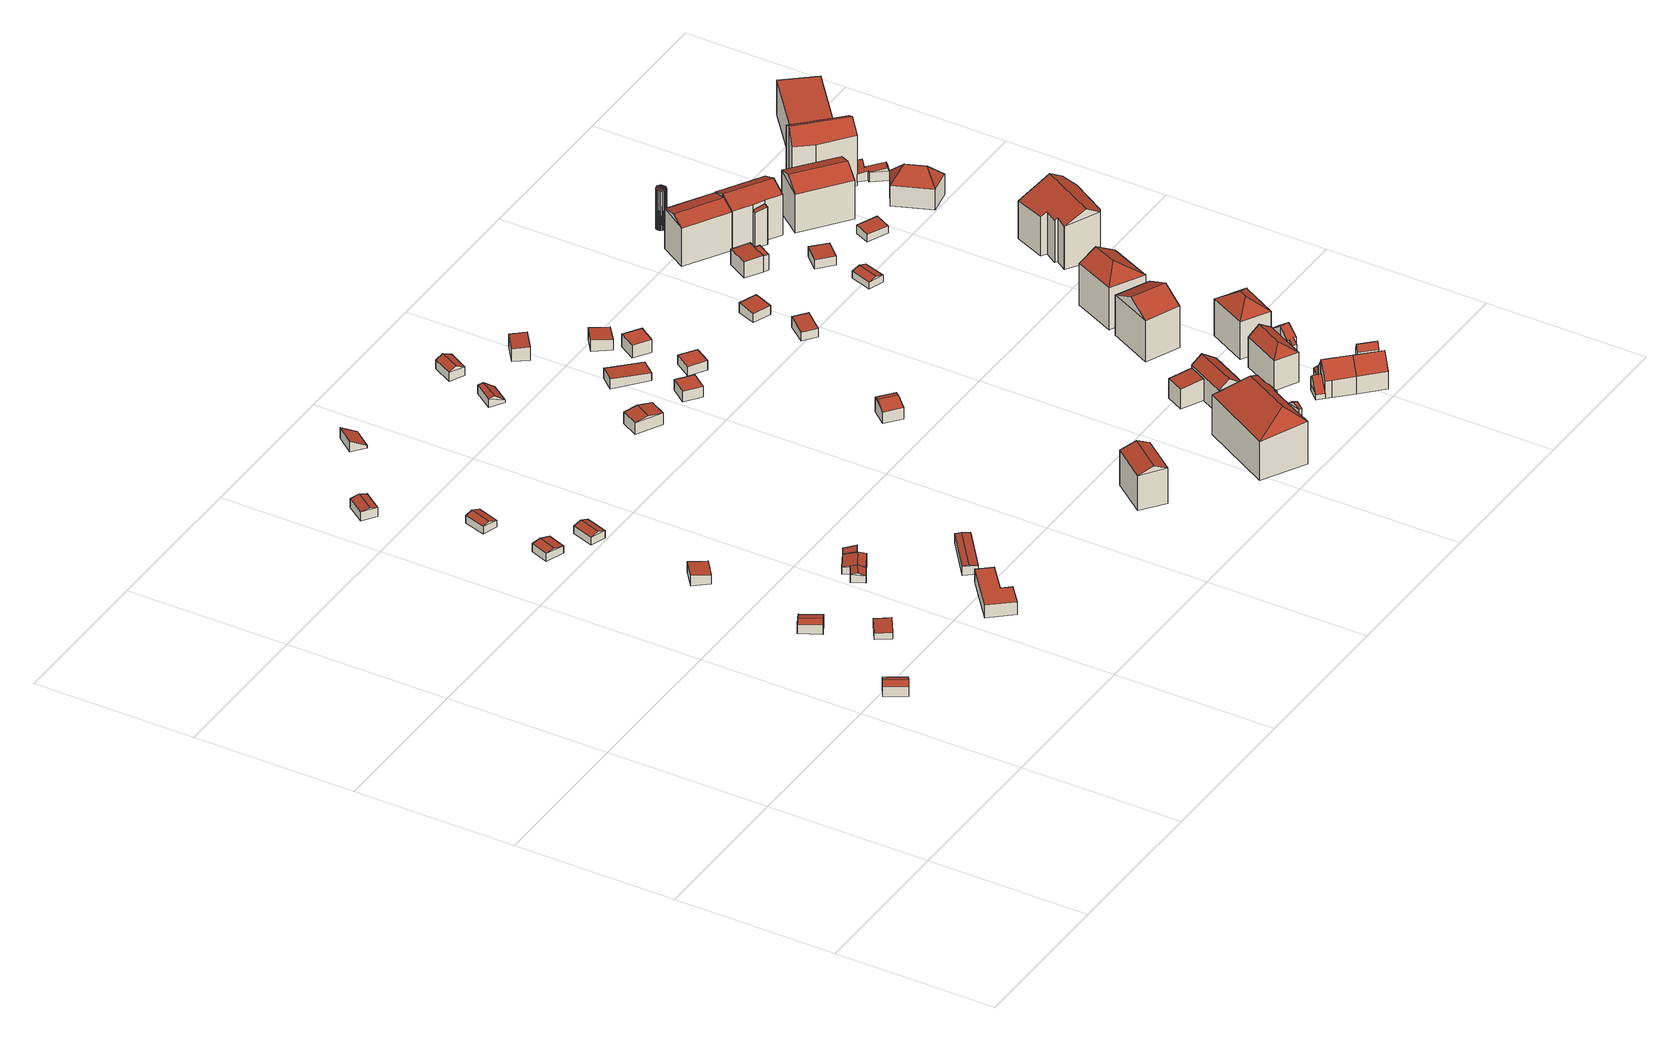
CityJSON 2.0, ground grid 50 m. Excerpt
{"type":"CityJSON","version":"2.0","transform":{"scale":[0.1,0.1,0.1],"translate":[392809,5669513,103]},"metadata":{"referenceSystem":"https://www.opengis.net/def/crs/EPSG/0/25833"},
"CityObjects":{
"building1":{"type":"Building","attributes":{"Dachtyp_tdc":"tdcGableRoof","Gemeindeschluessel":14627140,"Dachneigung":21.05,"QualitaetDacherkennung":50,"Geometrietyp2DReferenz":"3000","function":"31001_9998","roofType":"3100","measuredHeight":4.01},"geometry":[{"type":"MultiSurface","lod":"2","boundaries":[[[0,1,2,3]],[[1,4,5,2]],[[4,6,7,5]],[[6,0,3,7]],[[4,1,8]],[[0,6,9]],[[1,0,9,8]],[[6,4,8,9]],[[3,2,5,7]]],"semantics":{"surfaces":[{"type":"WallSurface"},{"type":"RoofSurface"},{"type":"GroundSurface"}],"values":[0,0,0,0,0,0,1,1,2]}}]},
"building2":{"type":"Building","attributes":{"Dachtyp_tdc":"tdcGableRoof","Gemeindeschluessel":14627140,"Dachneigung":14.14,"QualitaetDacherkennung":81,"Geometrietyp2DReferenz":"3000","function":"31001_9998","roofType":"3100","measuredHeight":3.61},"geometry":[{"type":"MultiSurface","lod":"2","boundaries":[[[10,11,12,13]],[[11,14,15,12]],[[14,16,17,15]],[[16,10,13,17]],[[14,11,18]],[[10,16,19]],[[11,10,19,18]],[[16,14,18,19]],[[13,12,15,17]]],"semantics":{"surfaces":[{"type":"WallSurface"},{"type":"RoofSurface"},{"type":"GroundSurface"}],"values":[0,0,0,0,0,0,1,1,2]}}]},
"building3":{"type":"Building","attributes":{"Dachtyp_tdc":"tdcPolyFlatRoof","Gemeindeschluessel":14627140,"Dachneigung":3.91,"QualitaetDacherkennung":87,"Geometrietyp2DReferenz":"3000","function":"31001_9998","roofType":"2100","measuredHeight":2.23},"geometry":[{"type":"MultiSurface","lod":"2","boundaries":[[[20,21,22,23]],[[21,24,25,22]],[[24,26,27,25]],[[26,20,23,27]],[[26,24,21,20]],[[23,22,25,27]]],"semantics":{"surfaces":[{"type":"WallSurface"},{"type":"RoofSurface"},{"type":"GroundSurface"}],"values":[0,0,0,0,1,2]}}]},
"building4":{"type":"Building","attributes":{"Dachtyp_tdc":"tdcPolyFlatRoof","Gemeindeschluessel":14627140,"Dachneigung":2.66,"QualitaetDacherkennung":83,"Geometrietyp2DReferenz":"3000","function":"31001_9998","roofType":"2100","measuredHeight":3.33},"geometry":[{"type":"MultiSurface","lod":"2","boundaries":[[[28,29,30,31]],[[29,32,33,30]],[[32,34,35,33]],[[34,28,31,35]],[[34,32,29,28]],[[31,30,33,35]]],"semantics":{"surfaces":[{"type":"WallSurface"},{"type":"RoofSurface"},{"type":"GroundSurface"}],"values":[0,0,0,0,1,2]}}]},
"building5":{"type":"Building","attributes":{"Dachtyp_tdc":"tdcGableRoof","Gemeindeschluessel":14627140,"Dachneigung":12.41,"QualitaetDacherkennung":85,"Geometrietyp2DReferenz":"3000","function":"31001_9998","roofType":"3100","measuredHeight":3.12},"geometry":[{"type":"MultiSurface","lod":"2","boundaries":[[[36,37,38,39]],[[37,40,41,38]],[[40,42,43,41]],[[42,36,39,43]],[[40,37,44]],[[36,42,45]],[[37,36,45,44]],[[42,40,44,45]],[[39,38,41,43]]],"semantics":{"surfaces":[{"type":"WallSurface"},{"type":"RoofSurface"},{"type":"GroundSurface"}],"values":[0,0,0,0,0,0,1,1,2]}}]},
"building6":{"type":"Building","attributes":{"Dachtyp_tdc":"tdcGableRoof","Gemeindeschluessel":14627140,"Dachneigung":17.56,"QualitaetDacherkennung":90,"Geometrietyp2DReferenz":"3000","function":"31001_9998","roofType":"3100","measuredHeight":3.32},"geometry":[{"type":"MultiSurface","lod":"2","boundaries":[[[46,47,48,49]],[[47,50,51,48]],[[50,52,53,51]],[[52,46,49,53]],[[50,47,54]],[[46,52,55]],[[47,46,55,54]],[[52,50,54,55]],[[49,48,51,53]]],"semantics":{"surfaces":[{"type":"WallSurface"},{"type":"RoofSurface"},{"type":"GroundSurface"}],"values":[0,0,0,0,0,0,1,1,2]}}]},
"building7":{"type":"Building","attributes":{"Dachtyp_tdc":"tdcGableRoof","Gemeindeschluessel":14627140,"Dachneigung":18.43,"QualitaetDacherkennung":88,"Geometrietyp2DReferenz":"3000","function":"31001_9998","roofType":"3100","measuredHeight":3.3},"geometry":[{"type":"MultiSurface","lod":"2","boundaries":[[[56,57,58,59]],[[57,60,61,58]],[[60,62,63,61]],[[62,56,59,63]],[[60,57,64]],[[56,62,65]],[[57,56,65,64]],[[62,60,64,65]],[[59,58,61,63]]],"semantics":{"surfaces":[{"type":"WallSurface"},{"type":"RoofSurface"},{"type":"GroundSurface"}],"values":[0,0,0,0,0,0,1,1,2]}}]},
"building8":{"type":"Building","attributes":{"Dachtyp_tdc":"tdcGableRoof","Gemeindeschluessel":14627140,"Dachneigung":15.47,"QualitaetDacherkennung":71,"Geometrietyp2DReferenz":"3000","function":"31001_9998","roofType":"3100","measuredHeight":3.66},"geometry":[{"type":"MultiSurface","lod":"2","boundaries":[[[66,67,68,69]],[[67,70,71,68]],[[70,72,73,71]],[[72,66,69,73]],[[70,67,74]],[[66,72,75]],[[67,66,75,74]],[[72,70,74,75]],[[69,68,71,73]]],"semantics":{"surfaces":[{"type":"WallSurface"},{"type":"RoofSurface"},{"type":"GroundSurface"}],"values":[0,0,0,0,0,0,1,1,2]}}]},
"building9":{"type":"Building","attributes":{"Gemeindeschluessel":14627140,"Geometrietyp2DReferenz":"3000","function":"31001_9998","roofType":"9999"},"children":["building9-1","building9-2","building9-3"]},
"building9-1":{"type":"BuildingPart","attributes":{"Dachtyp_tdc":"tdcGableRoof","Dachneigung":23.32,"QualitaetDacherkennung":75,"Geometrietyp2DReferenz":"3000","roofType":"3100","measuredHeight":3.13},"parents":["building9"],"geometry":[{"type":"MultiSurface","lod":"2","boundaries":[[[76,77,78,79,80]],[[81,82,83,84]],[[82,76,80,83]],[[76,82,85]],[[77,76,85,86,87]],[[82,81,88,89,86,85]],[[80,79,84,83]],[[81,84,79,78,90]],[[90,78,77]],[[87,86,89,91]],[[90,88,81]],[[77,87,91,89,88,90]]],"semantics":{"surfaces":[{"type":"WallSurface"},{"type":"RoofSurface"},{"type":"GroundSurface"},{"type":"ClosureSurface"}],"values":[0,0,0,0,1,1,2,3,3,0,0,3]}}]},
"building9-2":{"type":"BuildingPart","attributes":{"Dachtyp_tdc":"tdcPolyFlatRoof","Dachneigung":12.97,"QualitaetDacherkennung":76,"Geometrietyp2DReferenz":"3000","roofType":"2100","measuredHeight":3.12},"parents":["building9"],"geometry":[{"type":"MultiSurface","lod":"2","boundaries":[[[92,93,94,95]],[[93,96,97,98,99,94]],[[100,92,95,101]],[[100,102,103,96,93,92]],[[95,94,99,101]],[[103,97,96]],[[100,101,99,98,102]],[[102,98,97,103]]],"semantics":{"surfaces":[{"type":"WallSurface"},{"type":"RoofSurface"},{"type":"GroundSurface"},{"type":"ClosureSurface"}],"values":[0,0,0,1,2,0,3,3]}}]},
"building9-3":{"type":"BuildingPart","attributes":{"Dachtyp_tdc":"tdcGableRoof","Dachneigung":10.6,"QualitaetDacherkennung":77,"Geometrietyp2DReferenz":"3000","roofType":"3100","measuredHeight":3.02},"parents":["building9"],"geometry":[{"type":"MultiSurface","lod":"2","boundaries":[[[98,104,105,99]],[[104,106,81,84,105]],[[78,107,108,79]],[[107,109,100,101,108]],[[107,77,87,91,110,97,103,109]],[[111,110,91,89,112]],[[104,111,112,106]],[[98,97,110,111,104]],[[78,77,107]],[[101,99,105,84,79,108]],[[102,100,109]],[[99,101,100,102,98]],[[90,81,106,88]],[[79,84,81,90,78]],[[89,88,106,112]],[[90,77,78]],[[91,87,77,90,88,89]],[[103,102,109]],[[97,98,102,103]]],"semantics":{"surfaces":[{"type":"WallSurface"},{"type":"RoofSurface"},{"type":"GroundSurface"},{"type":"ClosureSurface"}],"values":[0,0,0,0,1,1,0,0,0,2,0,3,0,3,0,3,3,0,3]}}]},
"building10":{"type":"Building","attributes":{"Dachtyp_tdc":"tdcPolyFlatRoof","Gemeindeschluessel":14627140,"Dachneigung":0,"QualitaetDacherkennung":25,"Geometrietyp2DReferenz":"3000","function":"31001_9998","roofType":"1000","measuredHeight":4.17},"geometry":[{"type":"MultiSurface","lod":"2","boundaries":[[[113,114,115,116]],[[114,117,118,115]],[[117,119,120,118]],[[119,121,122,120]],[[121,123,124,122]],[[123,113,116,124]],[[123,121,119,117,114,113]],[[116,115,118,120,122,124]]],"semantics":{"surfaces":[{"type":"WallSurface"},{"type":"RoofSurface"},{"type":"GroundSurface"}],"values":[0,0,0,0,0,0,1,2]}}]},
"building11":{"type":"Building","attributes":{"Dachtyp_tdc":"tdcGableRoof","Gemeindeschluessel":14627140,"Dachneigung":10.3,"QualitaetDacherkennung":85,"Geometrietyp2DReferenz":"3000","function":"31001_9998","roofType":"3100","measuredHeight":3.37},"geometry":[{"type":"MultiSurface","lod":"2","boundaries":[[[125,126,127,128]],[[126,129,130,127]],[[129,131,132,130]],[[131,125,128,132]],[[129,126,133]],[[125,131,134]],[[126,125,134,133]],[[131,129,133,134]],[[128,127,130,132]]],"semantics":{"surfaces":[{"type":"WallSurface"},{"type":"RoofSurface"},{"type":"GroundSurface"}],"values":[0,0,0,0,0,0,1,1,2]}}]},
"building12":{"type":"Building","attributes":{"Dachtyp_tdc":"tdcPolyFlatRoof","Gemeindeschluessel":14627140,"Dachneigung":26.92,"QualitaetDacherkennung":54,"Geometrietyp2DReferenz":"3000","function":"31001_9998","roofType":"2100","measuredHeight":3.49},"geometry":[{"type":"MultiSurface","lod":"2","boundaries":[[[135,136,137,138]],[[136,139,140,137]],[[139,141,142,140]],[[141,135,138,142]],[[141,139,136,135]],[[138,137,140,142]]],"semantics":{"surfaces":[{"type":"WallSurface"},{"type":"RoofSurface"},{"type":"GroundSurface"}],"values":[0,0,0,0,1,2]}}]},
"building13":{"type":"Building","attributes":{"Dachtyp_tdc":"tdcGableRoof","Gemeindeschluessel":14627140,"Dachneigung":10.81,"QualitaetDacherkennung":74,"Geometrietyp2DReferenz":"3000","function":"31001_9998","roofType":"3100","measuredHeight":4.57},"geometry":[{"type":"MultiSurface","lod":"2","boundaries":[[[143,144,145,146]],[[144,147,148,145]],[[147,149,150,148]],[[149,143,146,150]],[[147,144,151]],[[143,149,152]],[[144,143,152,151]],[[149,147,151,152]],[[146,145,148,150]]],"semantics":{"surfaces":[{"type":"WallSurface"},{"type":"RoofSurface"},{"type":"GroundSurface"}],"values":[0,0,0,0,0,0,1,1,2]}}]},
"building14":{"type":"Building","attributes":{"Dachtyp_tdc":"tdcGableRoof","Gemeindeschluessel":14627140,"Dachneigung":35.06,"QualitaetDacherkennung":70,"Geometrietyp2DReferenz":"3000","function":"31001_9998","roofType":"3100","measuredHeight":3.21},"geometry":[{"type":"MultiSurface","lod":"2","boundaries":[[[153,154,155,156]],[[154,157,158,155]],[[157,159,160,158]],[[159,153,156,160]],[[157,154,161]],[[153,159,162]],[[154,153,162,161]],[[159,157,161,162]],[[156,155,158,160]]],"semantics":{"surfaces":[{"type":"WallSurface"},{"type":"RoofSurface"},{"type":"GroundSurface"}],"values":[0,0,0,0,0,0,1,1,2]}}]},
"building15":{"type":"Building","attributes":{"Dachtyp_tdc":"tdcPolyFlatRoof","Gemeindeschluessel":14627140,"Dachneigung":0,"QualitaetDacherkennung":90,"Geometrietyp2DReferenz":"3000","function":"31001_9998","roofType":"1000","measuredHeight":3.44},"geometry":[{"type":"MultiSurface","lod":"2","boundaries":[[[163,164,165,166]],[[164,167,168,165]],[[167,169,170,168]],[[169,163,166,170]],[[169,167,164,163]],[[166,165,168,170]]],"semantics":{"surfaces":[{"type":"WallSurface"},{"type":"RoofSurface"},{"type":"GroundSurface"}],"values":[0,0,0,0,1,2]}}]},
"building16":{"type":"Building","attributes":{"Dachtyp_tdc":"tdcPolyFlatRoof","Gemeindeschluessel":14627140,"Dachneigung":3.11,"QualitaetDacherkennung":78,"Geometrietyp2DReferenz":"3000","function":"31001_9998","roofType":"2100","measuredHeight":3.24},"geometry":[{"type":"MultiSurface","lod":"2","boundaries":[[[171,172,173,174]],[[172,175,176,173]],[[175,177,178,176]],[[177,171,174,178]],[[177,175,172,171]],[[174,173,176,178]]],"semantics":{"surfaces":[{"type":"WallSurface"},{"type":"RoofSurface"},{"type":"GroundSurface"}],"values":[0,0,0,0,1,2]}}]},
"building17":{"type":"Building","attributes":{"Dachtyp_tdc":"tdcGableRoof","Gemeindeschluessel":14627140,"Dachneigung":24.07,"QualitaetDacherkennung":75,"Geometrietyp2DReferenz":"3000","function":"31001_9998","roofType":"3100","measuredHeight":4.06},"geometry":[{"type":"MultiSurface","lod":"2","boundaries":[[[179,180,181,182]],[[180,183,184,181]],[[183,185,186,184]],[[185,179,182,186]],[[183,180,187]],[[179,185,188]],[[180,179,188,187]],[[185,183,187,188]],[[182,181,184,186]]],"semantics":{"surfaces":[{"type":"WallSurface"},{"type":"RoofSurface"},{"type":"GroundSurface"}],"values":[0,0,0,0,0,0,1,1,2]}}]},
"building18":{"type":"Building","attributes":{"Dachtyp_tdc":"tdcGableRoof","Gemeindeschluessel":14627140,"Dachneigung":18.88,"QualitaetDacherkennung":44,"Geometrietyp2DReferenz":"3000","function":"31001_9998","roofType":"3100","measuredHeight":5.18},"geometry":[{"type":"MultiSurface","lod":"2","boundaries":[[[189,190,191,192]],[[190,193,194,191]],[[193,195,196,194]],[[195,189,192,196]],[[193,190,197]],[[189,195,198]],[[190,189,198,197]],[[195,193,197,198]],[[192,191,194,196]]],"semantics":{"surfaces":[{"type":"WallSurface"},{"type":"RoofSurface"},{"type":"GroundSurface"}],"values":[0,0,0,0,0,0,1,1,2]}}]},
"building19":{"type":"Building","attributes":{"Dachtyp_tdc":"tdcPolyFlatRoof","Gemeindeschluessel":14627140,"Dachneigung":0,"QualitaetDacherkennung":79,"Geometrietyp2DReferenz":"3000","function":"31001_9998","roofType":"1000","measuredHeight":2.94},"geometry":[{"type":"MultiSurface","lod":"2","boundaries":[[[199,200,201,202]],[[200,203,204,201]],[[203,205,206,204]],[[205,199,202,206]],[[205,203,200,199]],[[202,201,204,206]]],"semantics":{"surfaces":[{"type":"WallSurface"},{"type":"RoofSurface"},{"type":"GroundSurface"}],"values":[0,0,0,0,1,2]}}]},
"building20":{"type":"Building","attributes":{"Dachtyp_tdc":"tdcGableRoof","Gemeindeschluessel":14627140,"Dachneigung":22.55,"QualitaetDacherkennung":60,"Geometrietyp2DReferenz":"3000","function":"31001_9998","roofType":"3100","measuredHeight":13.52},"geometry":[{"type":"MultiSurface","lod":"2","boundaries":[[[207,208,209,210]],[[208,211,212,209]],[[211,213,214,212]],[[213,207,210,214]],[[211,208,215]],[[207,213,216]],[[208,207,216,215]],[[213,211,215,216]],[[210,209,212,214]]],"semantics":{"surfaces":[{"type":"WallSurface"},{"type":"RoofSurface"},{"type":"GroundSurface"}],"values":[0,0,0,0,0,0,1,1,2]}}]},
"building21":{"type":"Building","attributes":{"Dachtyp_tdc":"tdcPolyFlatRoof","Gemeindeschluessel":14627140,"Dachneigung":3.52,"QualitaetDacherkennung":80,"Geometrietyp2DReferenz":"3000","function":"31001_9998","roofType":"2100","measuredHeight":4.57},"geometry":[{"type":"MultiSurface","lod":"2","boundaries":[[[217,218,219,220]],[[218,221,222,219]],[[221,223,224,222]],[[223,217,220,224]],[[223,221,218,217]],[[220,219,222,224]]],"semantics":{"surfaces":[{"type":"WallSurface"},{"type":"RoofSurface"},{"type":"GroundSurface"}],"values":[0,0,0,0,1,2]}}]},
"building22":{"type":"Building","attributes":{"Dachtyp_tdc":"tdcPolyFlatRoof","Gemeindeschluessel":14627140,"Dachneigung":0,"QualitaetDacherkennung":78,"Geometrietyp2DReferenz":"3000","function":"31001_9998","roofType":"1000","measuredHeight":4.18},"geometry":[{"type":"MultiSurface","lod":"2","boundaries":[[[225,226,227,228]],[[226,229,230,227]],[[229,231,232,230]],[[231,225,228,232]],[[231,229,226,225]],[[228,227,230,232]]],"semantics":{"surfaces":[{"type":"WallSurface"},{"type":"RoofSurface"},{"type":"GroundSurface"}],"values":[0,0,0,0,1,2]}}]},
"building23":{"type":"Building","attributes":{"Dachtyp_tdc":"tdcPolyFlatRoof","Gemeindeschluessel":14627140,"Dachneigung":3.32,"QualitaetDacherkennung":72,"Geometrietyp2DReferenz":"3000","function":"31001_9998","roofType":"2100","measuredHeight":3.82},"geometry":[{"type":"MultiSurface","lod":"2","boundaries":[[[233,234,235,236]],[[234,237,238,235]],[[237,239,240,238]],[[239,233,236,240]],[[239,237,234,233]],[[236,235,238,240]]],"semantics":{"surfaces":[{"type":"WallSurface"},{"type":"RoofSurface"},{"type":"GroundSurface"}],"values":[0,0,0,0,1,2]}}]},
"building24":{"type":"Building","attributes":{"Dachtyp_tdc":"tdcPolyFlatRoof","Gemeindeschluessel":14627140,"Dachneigung":5.71,"QualitaetDacherkennung":75,"Geometrietyp2DReferenz":"3000","function":"31001_9998","roofType":"2100","measuredHeight":3.39},"geometry":[{"type":"MultiSurface","lod":"2","boundaries":[[[241,242,243,244]],[[242,245,246,243]],[[245,247,248,246]],[[247,241,244,248]],[[247,245,242,241]],[[244,243,246,248]]],"semantics":{"surfaces":[{"type":"WallSurface"},{"type":"RoofSurface"},{"type":"GroundSurface"}],"values":[0,0,0,0,1,2]}}]},
"building25":{"type":"Building","attributes":{"Dachtyp_tdc":"tdcPolyFlatRoof","Gemeindeschluessel":14627140,"Dachneigung":3.45,"QualitaetDacherkennung":92,"Geometrietyp2DReferenz":"3000","function":"31001_9998","roofType":"2100","measuredHeight":3.25},"geometry":[{"type":"MultiSurface","lod":"2","boundaries":[[[249,250,251,252]],[[250,253,254,251]],[[253,255,256,254]],[[255,249,252,256]],[[255,253,250,249]],[[252,251,254,256]]],"semantics":{"surfaces":[{"type":"WallSurface"},{"type":"RoofSurface"},{"type":"GroundSurface"}],"values":[0,0,0,0,1,2]}}]},
"building26":{"type":"Building","attributes":{"Gemeindeschluessel":14627140,"Geometrietyp2DReferenz":"3000","function":"31001_9998","roofType":"9999"},"children":["building26-1","building26-2"]},
"building26-1":{"type":"BuildingPart","attributes":{"Dachtyp_tdc":"tdcGableRoof","Dachneigung":32.37,"QualitaetDacherkennung":17,"Geometrietyp2DReferenz":"3000","roofType":"3100","measuredHeight":16.18},"parents":["building26"],"geometry":[{"type":"MultiSurface","lod":"2","boundaries":[[[257,258,259,260,261]],[[258,262,263,259]],[[262,264,265,263]],[[264,266,267,268,265]],[[258,257,269,270]],[[266,264,262,270,269]],[[269,257,266]],[[258,270,262]],[[259,263,265,268,260]],[[257,261,267,266]],[[261,260,268,267]]],"semantics":{"surfaces":[{"type":"WallSurface"},{"type":"RoofSurface"},{"type":"GroundSurface"},{"type":"ClosureSurface"}],"values":[0,0,0,0,1,1,0,0,2,0,3]}}]},
"building26-2":{"type":"BuildingPart","attributes":{"Dachtyp_tdc":"tdcHipRoof","Dachneigung":30.41,"QualitaetDacherkennung":40,"Geometrietyp2DReferenz":"3000","roofType":"3200","measuredHeight":18.49},"parents":["building26"],"geometry":[{"type":"MultiSurface","lod":"2","boundaries":[[[271,272,273,274]],[[272,261,260,273]],[[267,275,265,268]],[[275,276,277,265]],[[276,278,279,277]],[[278,280,281,279]],[[280,282,283,281]],[[282,284,285,283]],[[284,286,287,285]],[[286,271,274,287]],[[282,280,288]],[[278,276,289]],[[280,278,289,288]],[[276,275,267,261,272,271,286,284,282,288,289]],[[274,273,260,268,265,277,279,281,283,285,287]],[[267,268,260,261]]],"semantics":{"surfaces":[{"type":"WallSurface"},{"type":"RoofSurface"},{"type":"GroundSurface"},{"type":"ClosureSurface"}],"values":[0,0,0,0,0,0,0,0,0,0,1,1,1,1,2,3]}}]},
"building27":{"type":"Building","attributes":{"Dachtyp_tdc":"tdcGableRoof","Gemeindeschluessel":14627140,"Dachneigung":16.54,"QualitaetDacherkennung":82,"Geometrietyp2DReferenz":"3000","function":"31001_9998","roofType":"3100","measuredHeight":3},"geometry":[{"type":"MultiSurface","lod":"2","boundaries":[[[290,291,292,293]],[[291,294,295,292]],[[294,296,297,295]],[[296,290,293,297]],[[294,291,298]],[[290,296,299]],[[291,290,299,298]],[[296,294,298,299]],[[293,292,295,297]]],"semantics":{"surfaces":[{"type":"WallSurface"},{"type":"RoofSurface"},{"type":"GroundSurface"}],"values":[0,0,0,0,0,0,1,1,2]}}]},
"building28":{"type":"Building","attributes":{"Gemeindeschluessel":14627140,"Geometrietyp2DReferenz":"3000","function":"31001_9998","roofType":"9999"},"children":["building28-1","building28-2"]},
"building28-1":{"type":"BuildingPart","attributes":{"Dachtyp_tdc":"tdcPolyFlatRoof","Dachneigung":4.98,"QualitaetDacherkennung":65,"Geometrietyp2DReferenz":"3000","roofType":"2100","measuredHeight":7.08},"parents":["building28"],"geometry":[{"type":"MultiSurface","lod":"2","boundaries":[[[300,301,302,303]],[[304,305,306,307]],[[305,300,303,306]],[[305,304,301,300]],[[303,302,307,306]],[[307,302,301,304]]],"semantics":{"surfaces":[{"type":"WallSurface"},{"type":"RoofSurface"},{"type":"GroundSurface"},{"type":"ClosureSurface"}],"values":[0,0,0,1,2,3]}}]},
"building28-2":{"type":"BuildingPart","attributes":{"Dachtyp_tdc":"tdcGableRoof","Dachneigung":36.94,"QualitaetDacherkennung":81,"Geometrietyp2DReferenz":"3000","roofType":"3100","measuredHeight":10.73},"parents":["building28"],"geometry":[{"type":"MultiSurface","lod":"2","boundaries":[[[308,309,310,311]],[[309,312,313,310]],[[314,308,311,302,301]],[[312,309,315]],[[308,314,316]],[[309,308,316,315]],[[314,312,315,316]],[[311,310,313,307,302]],[[307,313,312,314,301,304]],[[301,302,307,304]]],"semantics":{"surfaces":[{"type":"WallSurface"},{"type":"RoofSurface"},{"type":"GroundSurface"},{"type":"ClosureSurface"}],"values":[0,0,0,0,0,1,1,2,0,3]}}]},
"building29":{"type":"Building","attributes":{"Gemeindeschluessel":14627140,"Geometrietyp2DReferenz":"3000","function":"31001_9998","roofType":"9999"},"children":["building29-1","building29-2"]},
"building29-1":{"type":"BuildingPart","attributes":{"Dachtyp_tdc":"tdcPolyFlatRoof","Dachneigung":0,"QualitaetDacherkennung":63,"Geometrietyp2DReferenz":"3000","roofType":"1000","measuredHeight":5.14},"parents":["building29"],"geometry":[{"type":"MultiSurface","lod":"2","boundaries":[[[317,318,319,320]],[[318,321,322,319]],[[323,317,320,324,325]],[[323,326,321,318,317]],[[320,319,322,324]],[[325,326,323]],[[324,322,321,326,325]]],"semantics":{"surfaces":[{"type":"WallSurface"},{"type":"RoofSurface"},{"type":"GroundSurface"},{"type":"ClosureSurface"}],"values":[0,0,0,1,2,0,3]}}]},
"building29-2":{"type":"BuildingPart","attributes":{"Dachtyp_tdc":"tdcPolyFlatRoof","Dachneigung":3,"QualitaetDacherkennung":80,"Geometrietyp2DReferenz":"3000","roofType":"2100","measuredHeight":5.32},"parents":["building29"],"geometry":[{"type":"MultiSurface","lod":"2","boundaries":[[[327,325,324,328]],[[329,330,331,322,321]],[[330,332,333,331]],[[332,327,328,333]],[[332,330,329,326,325,327]],[[328,324,322,331,333]],[[321,326,329]],[[322,324,325,326,321]]],"semantics":{"surfaces":[{"type":"WallSurface"},{"type":"RoofSurface"},{"type":"GroundSurface"},{"type":"ClosureSurface"}],"values":[0,0,0,0,1,2,0,3]}}]},
"building30":{"type":"Building","attributes":{"Dachtyp_tdc":"tdcPolyFlatRoof","Gemeindeschluessel":14627140,"Dachneigung":3.36,"QualitaetDacherkennung":78,"Geometrietyp2DReferenz":"3000","function":"31001_9998","roofType":"2100","measuredHeight":3.38},"geometry":[{"type":"MultiSurface","lod":"2","boundaries":[[[334,335,336,337]],[[335,338,339,336]],[[338,340,341,339]],[[340,334,337,341]],[[340,338,335,334]],[[337,336,339,341]]],"semantics":{"surfaces":[{"type":"WallSurface"},{"type":"RoofSurface"},{"type":"GroundSurface"}],"values":[0,0,0,0,1,2]}}]},
"building31":{"type":"Building","attributes":{"Gemeindeschluessel":14627140,"Geometrietyp2DReferenz":"3000","function":"31001_9998","roofType":"9999"},"children":["building31-1","building31-2","building31-3","building31-4","building31-5"]},
"building31-1":{"type":"BuildingPart","attributes":{"Dachtyp_tdc":"tdcFreeFormRoof","Dachneigung":56.88,"QualitaetDacherkennung":16,"Geometrietyp2DReferenz":"3000","roofType":"5000","measuredHeight":8.19},"parents":["building31"],"geometry":[{"type":"MultiSurface","lod":"2","boundaries":[[[342,343,344,345,346]],[[343,347,348,344]],[[347,349,350,351,348]],[[352,349,347]],[[353,352,347,343]],[[353,343,342]],[[352,353,342,349]],[[345,344,348,351]],[[346,350,349,342]],[[346,345,351,350]]],"semantics":{"surfaces":[{"type":"WallSurface"},{"type":"RoofSurface"},{"type":"GroundSurface"},{"type":"ClosureSurface"}],"values":[0,0,0,0,1,0,1,2,0,3]}}]},
"building31-2":{"type":"BuildingPart","attributes":{"Dachtyp_tdc":"tdcGableRoof","Dachneigung":48.24,"QualitaetDacherkennung":55,"Geometrietyp2DReferenz":"3000","roofType":"3100","measuredHeight":10.36},"parents":["building31"],"geometry":[{"type":"MultiSurface","lod":"2","boundaries":[[[354,355,356,357,358]],[[355,359,360,356]],[[359,346,345,360]],[[350,361,362,351]],[[361,363,364,362]],[[363,365,366,367,364]],[[361,350,346,359,355,354,368,369,370,371]],[[371,365,363,361]],[[372,373,357,356,360,345,351,362,364,367]],[[354,358,368]],[[370,374,371]],[[358,357,373,369,368]],[[369,373,372,374,370]],[[351,345,346,350]],[[374,366,365,371]],[[372,367,366,374]]],"semantics":{"surfaces":[{"type":"WallSurface"},{"type":"RoofSurface"},{"type":"GroundSurface"},{"type":"ClosureSurface"}],"values":[0,0,0,0,0,0,1,1,2,0,0,3,3,3,0,3]}}]},
"building31-3":{"type":"BuildingPart","attributes":{"Dachtyp_tdc":"tdcPolyFlatRoof","Dachneigung":27.44,"QualitaetDacherkennung":72,"Geometrietyp2DReferenz":"3000","roofType":"2100","measuredHeight":3.51},"parents":["building31"],"geometry":[{"type":"MultiSurface","lod":"2","boundaries":[[[375,376,377,378]],[[376,379,380,377]],[[379,381,382,380]],[[379,376,375,381]],[[382,378,377,380]],[[375,378,382,381]]],"semantics":{"surfaces":[{"type":"WallSurface"},{"type":"RoofSurface"},{"type":"GroundSurface"},{"type":"ClosureSurface"}],"values":[0,0,0,1,2,3]}}]},
"building31-4":{"type":"BuildingPart","attributes":{"Dachtyp_tdc":"tdcGableRoof","Dachneigung":46.04,"QualitaetDacherkennung":72,"Geometrietyp2DReferenz":"3000","roofType":"3100","measuredHeight":5.61},"parents":["building31"],"geometry":[{"type":"MultiSurface","lod":"2","boundaries":[[[383,384,385,386]],[[387,388,389,390]],[[388,383,386,389]],[[391,388,387,392]],[[393,391,392,394]],[[383,393,394,384]],[[388,391,393,383]],[[386,385,395,390,389]],[[390,395,396,387]],[[395,385,384,396]],[[396,392,387]],[[384,394,392,396]]],"semantics":{"surfaces":[{"type":"WallSurface"},{"type":"RoofSurface"},{"type":"GroundSurface"},{"type":"ClosureSurface"}],"values":[0,0,0,1,1,0,0,2,3,3,3,3]}}]},
"building31-5":{"type":"BuildingPart","attributes":{"Dachtyp_tdc":"tdcGableRoof","Dachneigung":50.69,"QualitaetDacherkennung":75,"Geometrietyp2DReferenz":"3000","roofType":"3100","measuredHeight":10.3},"parents":["building31"],"geometry":[{"type":"MultiSurface","lod":"2","boundaries":[[[397,398,356,382,381]],[[398,358,357,356]],[[366,399,400,367]],[[399,401,387,390,400]],[[402,403,375,378,385,384,394]],[[404,401,399,366,374,370]],[[370,368,358,398,397,403,402,404]],[[382,356,357,373,372,367,400,390,395,385,378]],[[369,368,370]],[[373,357,358,368,369]],[[374,372,373,369,370]],[[366,367,372,374]],[[392,387,401,404]],[[395,390,387,396]],[[396,387,392]],[[402,394,392,404]],[[395,396,384,385]],[[384,396,392,394]],[[381,375,403,397]],[[381,382,378,375]]],"semantics":{"surfaces":[{"type":"WallSurface"},{"type":"RoofSurface"},{"type":"GroundSurface"},{"type":"ClosureSurface"}],"values":[0,0,0,0,0,1,1,2,0,3,3,3,0,3,3,0,3,3,0,3]}}]},
"building32":{"type":"Building","attributes":{"Gemeindeschluessel":14627140,"Geometrietyp2DReferenz":"3000","function":"31001_9998","roofType":"9999"},"children":["building32-1","building32-2","building32-3"]},
"building32-1":{"type":"BuildingPart","attributes":{"Dachtyp_tdc":"tdcPolyFlatRoof","Dachneigung":18.71,"QualitaetDacherkennung":43,"Geometrietyp2DReferenz":"3000","roofType":"2100","measuredHeight":3.42},"parents":["building32"],"geometry":[{"type":"MultiSurface","lod":"2","boundaries":[[[405,406,407,408]],[[406,409,410,407]],[[411,405,408,412]],[[411,409,406,405]],[[408,407,410,412]],[[411,412,410,409]]],"semantics":{"surfaces":[{"type":"WallSurface"},{"type":"RoofSurface"},{"type":"GroundSurface"},{"type":"ClosureSurface"}],"values":[0,0,0,1,2,3]}}]},
"building32-2":{"type":"BuildingPart","attributes":{"Dachtyp_tdc":"tdcGableRoof","Dachneigung":38.82,"QualitaetDacherkennung":56,"Geometrietyp2DReferenz":"3000","roofType":"3100","measuredHeight":12.77},"parents":["building32"],"geometry":[{"type":"MultiSurface","lod":"2","boundaries":[[[413,414,415,410,409]],[[414,416,417,415]],[[416,418,419,417]],[[418,420,421,419]],[[420,422,423,421]],[[422,424,425,423]],[[424,426,427,428,425]],[[429,430,411,412,431]],[[432,426,424,422,420,418,416,414]],[[414,413,430,429,433,432]],[[410,415,417,419,421,423,425,428,434,431,412]],[[435,427,426,432]],[[434,428,427,435]],[[433,435,432]],[[434,435,433,429,431]],[[409,411,430,413]],[[409,410,412,411]]],"semantics":{"surfaces":[{"type":"WallSurface"},{"type":"RoofSurface"},{"type":"GroundSurface"},{"type":"ClosureSurface"}],"values":[0,0,0,0,0,0,0,0,1,1,2,0,3,0,3,0,3]}}]},
"building32-3":{"type":"BuildingPart","attributes":{"Dachtyp_tdc":"tdcHipAndGableRoof","Dachneigung":33.87,"QualitaetDacherkennung":51,"Geometrietyp2DReferenz":"3000","roofType":"5000","measuredHeight":12.64},"parents":["building32"],"geometry":[{"type":"MultiSurface","lod":"2","boundaries":[[[436,437,438,439]],[[437,440,441,438]],[[440,442,429,431,441]],[[437,436,443]],[[442,440,444]],[[436,427,435,433,442,444,443]],[[440,437,443,444]],[[431,434,428,439,438,441]],[[439,428,427,436]],[[429,442,433]],[[428,434,435,427]],[[434,431,429,433,435]]],"semantics":{"surfaces":[{"type":"WallSurface"},{"type":"RoofSurface"},{"type":"GroundSurface"},{"type":"ClosureSurface"}],"values":[0,0,0,1,0,1,1,2,0,0,3,3]}}]},
"building33":{"type":"Building","attributes":{"Dachtyp_tdc":"tdcGableRoof","Gemeindeschluessel":14627140,"Dachneigung":27.76,"QualitaetDacherkennung":32,"Geometrietyp2DReferenz":"3000","function":"31001_9998","roofType":"3100","measuredHeight":17.43},"geometry":[{"type":"MultiSurface","lod":"2","boundaries":[[[445,446,447,448]],[[446,449,450,447]],[[449,451,452,450]],[[451,445,448,452]],[[449,446,453]],[[445,451,454]],[[446,445,454,453]],[[451,449,453,454]],[[448,447,450,452]]],"semantics":{"surfaces":[{"type":"WallSurface"},{"type":"RoofSurface"},{"type":"GroundSurface"}],"values":[0,0,0,0,0,0,1,1,2]}}]},
"building34":{"type":"Building","attributes":{"Dachtyp_tdc":"tdcPolyFlatRoof","Gemeindeschluessel":14627140,"Dachneigung":4.38,"QualitaetDacherkennung":86,"Geometrietyp2DReferenz":"3000","function":"31001_9998","roofType":"2100","measuredHeight":2.81},"geometry":[{"type":"MultiSurface","lod":"2","boundaries":[[[455,456,457,458]],[[456,459,460,457]],[[459,461,462,460]],[[461,455,458,462]],[[461,459,456,455]],[[458,457,460,462]]],"semantics":{"surfaces":[{"type":"WallSurface"},{"type":"RoofSurface"},{"type":"GroundSurface"}],"values":[0,0,0,0,1,2]}}]},
"building35":{"type":"Building","attributes":{"Gemeindeschluessel":14627140,"Geometrietyp2DReferenz":"3000","function":"31001_9998","roofType":"9999"},"children":["building35-1","building35-2"]},
"building35-1":{"type":"BuildingPart","attributes":{"Dachtyp_tdc":"tdcHipRoof","Dachneigung":35.48,"QualitaetDacherkennung":71,"Geometrietyp2DReferenz":"3000","roofType":"3200","measuredHeight":15.79},"parents":["building35"],"geometry":[{"type":"MultiSurface","lod":"2","boundaries":[[[463,464,465,466,467,468]],[[464,469,470,465]],[[469,471,472,470]],[[471,473,474,472]],[[473,475,476,474]],[[475,477,478,476]],[[473,471,479]],[[469,464,480]],[[471,469,480,479]],[[464,463,475,473,479,480]],[[466,465,470,472,474,476]],[[468,481,477,475,463]],[[467,466,476,478]],[[467,478,477,481,468]]],"semantics":{"surfaces":[{"type":"WallSurface"},{"type":"RoofSurface"},{"type":"GroundSurface"},{"type":"ClosureSurface"}],"values":[0,0,0,0,0,0,1,1,1,1,2,0,3,3]}}]},
"building35-2":{"type":"BuildingPart","attributes":{"Dachtyp_tdc":"tdcGableRoof","Dachneigung":31.32,"QualitaetDacherkennung":0,"Geometrietyp2DReferenz":"3000","roofType":"9999","measuredHeight":4.43},"parents":["building35"],"geometry":[{"type":"MultiSurface","lod":"2","boundaries":[[[482,477,481,483]],[[468,484,483,481]],[[478,485,486,476]],[[485,484,487,486]],[[484,467,466,487]],[[484,468,467]],[[478,477,482,485]],[[485,482,483,484]],[[486,487,466,476]],[[476,466,467,478]],[[467,468,481,477,478]]],"semantics":{"surfaces":[{"type":"RoofSurface"},{"type":"WallSurface"},{"type":"GroundSurface"},{"type":"ClosureSurface"}],"values":[0,0,1,1,1,1,1,1,2,3,3]}}]},
"building36":{"type":"Building","attributes":{"Dachtyp_tdc":"tdcHipAndGableRoof","Gemeindeschluessel":14627140,"Dachneigung":31.71,"QualitaetDacherkennung":41,"Geometrietyp2DReferenz":"3000","function":"31001_9998","roofType":"5000","measuredHeight":17.11},"geometry":[{"type":"MultiSurface","lod":"2","boundaries":[[[488,489,490,491]],[[489,492,493,490]],[[492,494,495,493]],[[494,488,491,495]],[[492,489,496]],[[488,494,497]],[[489,488,497,496]],[[494,492,496,497]],[[491,490,493,495]]],"semantics":{"surfaces":[{"type":"WallSurface"},{"type":"RoofSurface"},{"type":"GroundSurface"}],"values":[0,0,0,0,1,0,1,1,2]}}]},
"building37":{"type":"Building","attributes":{"Dachtyp_tdc":"tdcGableRoof","Gemeindeschluessel":14627140,"Dachneigung":16.09,"QualitaetDacherkennung":41,"Geometrietyp2DReferenz":"3000","function":"31001_9998","roofType":"3100","measuredHeight":14.68},"geometry":[{"type":"MultiSurface","lod":"2","boundaries":[[[498,499,500,501]],[[499,502,503,500]],[[502,504,505,503]],[[504,498,501,505]],[[502,499,506]],[[498,504,507]],[[499,498,507,506]],[[504,502,506,507]],[[501,500,503,505]]],"semantics":{"surfaces":[{"type":"WallSurface"},{"type":"RoofSurface"},{"type":"GroundSurface"}],"values":[0,0,0,0,0,0,1,1,2]}}]},
"building38":{"type":"Building","attributes":{"Gemeindeschluessel":14627140,"Geometrietyp2DReferenz":"3000","function":"31001_9998","roofType":"9999"},"children":["building38-1","building38-2"]},
"building38-1":{"type":"BuildingPart","attributes":{"Dachtyp_tdc":"tdcGableRoof","Dachneigung":24.08,"QualitaetDacherkennung":41,"Geometrietyp2DReferenz":"3000","roofType":"3100","measuredHeight":15.72},"parents":["building38"],"geometry":[{"type":"MultiSurface","lod":"2","boundaries":[[[508,509,510,511,512]],[[509,513,514,510]],[[513,515,516,514]],[[515,517,518,516]],[[517,519,520,518]],[[519,521,522,520]],[[521,523,524,522]],[[523,525,526,527,524]],[[519,517,515,513]],[[513,509,508,525,523,521,519]],[[527,511,510,514,516,518,520,522,524]],[[508,512,526,525]],[[512,511,527,526]]],"semantics":{"surfaces":[{"type":"WallSurface"},{"type":"RoofSurface"},{"type":"GroundSurface"},{"type":"ClosureSurface"}],"values":[0,0,0,0,0,0,0,0,1,1,2,0,3]}}]},
"building38-2":{"type":"BuildingPart","attributes":{"Dachtyp_tdc":"tdcPolyFlatRoof","Dachneigung":11.44,"QualitaetDacherkennung":55,"Geometrietyp2DReferenz":"3000","roofType":"2100","measuredHeight":12.42},"parents":["building38"],"geometry":[{"type":"MultiSurface","lod":"2","boundaries":[[[526,528,529,527]],[[528,530,531,529]],[[530,512,511,531]],[[530,528,526,512]],[[527,529,531,511]],[[527,511,512,526]]],"semantics":{"surfaces":[{"type":"WallSurface"},{"type":"RoofSurface"},{"type":"GroundSurface"},{"type":"ClosureSurface"}],"values":[0,0,0,1,2,3]}}]},
"building39":{"type":"Building","attributes":{"BodenHoehe":104.87,"gemHoehe":13,"BauwerkHoehe":13,"Breite":3,"Gemeindeschluessel":"14627140","Geometrietyp2DReferenz":"3000","function":"51002_1260","measuredHeight":13},"geometry":[{"type":"MultiSurface","lod":"2","boundaries":[[[532,533,534]],[[532,534,535]],[[532,535,536]],[[532,536,537]],[[532,537,538]],[[532,538,539]],[[532,539,540]],[[532,540,541]],[[532,541,542]],[[532,542,543]],[[532,543,544]],[[532,544,545]],[[532,546,547]],[[532,547,548]],[[532,548,549]],[[532,549,550]],[[532,550,551]],[[532,551,533]],[[547,546,552]],[[547,552,553]],[[546,532,554]],[[546,554,552]],[[532,545,555]],[[532,555,554]],[[545,544,556]],[[545,556,555]],[[544,543,557]],[[544,557,556]],[[543,542,558]],[[543,558,557]],[[542,541,559]],[[542,559,558]],[[541,540,560]],[[541,560,559]],[[540,539,561]],[[540,561,560]],[[539,538,562]],[[539,562,561]],[[538,537,563]],[[538,563,562]],[[537,536,564]],[[537,564,563]],[[536,535,565]],[[536,565,564]],[[535,534,566]],[[535,566,565]],[[534,533,567]],[[534,567,566]],[[533,551,568]],[[533,568,567]],[[551,550,569]],[[551,569,568]],[[550,549,570]],[[550,570,569]],[[549,548,571]],[[549,571,570]],[[548,547,553]],[[548,553,571]],[[571,553,552]],[[571,552,554]],[[571,554,555]],[[571,555,556]],[[571,556,557]],[[571,557,558]],[[571,558,559]],[[571,559,560]],[[571,560,561]],[[571,561,562]],[[571,562,563]],[[571,563,564]],[[571,564,565]],[[571,565,566]],[[571,566,567]],[[571,567,568]],[[571,568,569]],[[571,569,570]]],"semantics":{"surfaces":[{"type":"RoofSurface"},{"type":"WallSurface"},{"type":"GroundSurface"}],"values":[0,0,0,0,0,0,0,0,0,0,0,0,0,0,0,0,0,0,1,1,1,1,1,1,1,1,1,1,1,1,1,1,1,1,1,1,1,1,1,1,1,1,1,1,1,1,1,1,1,1,1,1,1,1,1,1,1,1,2,2,2,2,2,2,2,2,2,2,2,2,2,2,2,2,2,2]}}]},
"building40":{"type":"Building","attributes":{"Dachtyp_tdc":"tdcGableRoof","Gemeindeschluessel":14627140,"Dachneigung":32.91,"QualitaetDacherkennung":33,"Geometrietyp2DReferenz":"3000","function":"31001_9998","roofType":"3100","measuredHeight":15.97},"geometry":[{"type":"MultiSurface","lod":"2","boundaries":[[[572,573,574,575]],[[576,577,578]],[[573,572,579]],[[577,573,579,578]],[[572,576,578,579]],[[574,580,581,575]],[[573,577,580,574]],[[577,576,581,580]],[[576,572,575,581]]],"semantics":{"surfaces":[{"type":"WallSurface"},{"type":"RoofSurface"},{"type":"GroundSurface"}],"values":[0,0,0,1,1,2,0,0,0]}}]},
"building41":{"type":"Building","attributes":{"Dachtyp_tdc":"tdcFreeFormRoof","Gemeindeschluessel":14627140,"Dachneigung":28.34,"QualitaetDacherkennung":35,"Geometrietyp2DReferenz":"3000","function":"31001_9998","roofType":"5000","measuredHeight":17.86},"geometry":[{"type":"MultiSurface","lod":"2","boundaries":[[[582,583,584,585]],[[583,586,587,584]],[[586,588,589,587]],[[588,590,591,589]],[[590,592,593,591]],[[592,594,595,593]],[[594,596,597,595]],[[596,598,599,597]],[[598,600,601,599]],[[600,602,603,601]],[[602,582,585,603]],[[592,590,604,605,596,594]],[[583,582,602,600,598,605,604,588,586]],[[598,596,605]],[[590,588,604]],[[585,584,587,589,591,593,595,597,599,601,603]]],"semantics":{"surfaces":[{"type":"WallSurface"},{"type":"RoofSurface"},{"type":"GroundSurface"}],"values":[0,0,0,0,0,0,0,0,0,0,0,1,1,0,0,2]}}]},
"building42":{"type":"Building","attributes":{"Dachtyp_tdc":"tdcFreeFormRoof","Gemeindeschluessel":14627140,"Dachneigung":51.58,"QualitaetDacherkennung":6,"Geometrietyp2DReferenz":"3000","function":"31001_9998","roofType":"5000","measuredHeight":11.61},"geometry":[{"type":"MultiSurface","lod":"2","boundaries":[[[606,607,608,609]],[[607,610,611,608]],[[610,612,613,611]],[[612,614,615,613]],[[614,606,609,615]],[[616,617,614,612]],[[618,616,612,610]],[[618,610,607]],[[617,616,618,607,606]],[[617,606,614]],[[609,608,611,613,615]]],"semantics":{"surfaces":[{"type":"WallSurface"},{"type":"RoofSurface"},{"type":"GroundSurface"}],"values":[0,0,0,0,0,1,1,1,1,1,2]}}]},
"building43":{"type":"Building","attributes":{"Dachtyp_tdc":"tdcFreeFormRoof","Gemeindeschluessel":14627140,"Dachneigung":10.74,"QualitaetDacherkennung":33,"Geometrietyp2DReferenz":"3000","function":"31001_9998","roofType":"5000","measuredHeight":4.22},"geometry":[{"type":"MultiSurface","lod":"2","boundaries":[[[619,620,621,622]],[[620,623,624,621]],[[623,625,626,624]],[[625,627,628,626]],[[627,629,630,628]],[[629,631,632,630]],[[631,633,634,632]],[[633,619,622,634]],[[635,636,629,627,625,623,620,619]],[[633,631,636,635]],[[631,629,636]],[[619,633,635]],[[622,621,624,626,628,630,632,634]]],"semantics":{"surfaces":[{"type":"WallSurface"},{"type":"RoofSurface"},{"type":"GroundSurface"}],"values":[0,0,0,0,0,0,0,0,1,1,0,0,2]}}]},
"building44":{"type":"Building","attributes":{"Gemeindeschluessel":14627140,"Geometrietyp2DReferenz":"3000","function":"31001_9998","roofType":"9999"},"children":["building44-1","building44-2"]},
"building44-1":{"type":"BuildingPart","attributes":{"Dachtyp_tdc":"tdcGableRoof","Dachneigung":32.56,"QualitaetDacherkennung":77,"Geometrietyp2DReferenz":"3000","roofType":"3100","measuredHeight":19.66},"parents":["building44"],"geometry":[{"type":"MultiSurface","lod":"2","boundaries":[[[637,638,639]],[[637,640,641,638]],[[640,642,643,641]],[[642,644,645,643]],[[644,646,647,645]],[[646,648,649,647]],[[648,650,651,649]],[[650,652,653,651]],[[652,654,655,653]],[[654,656,657,658,655]],[[652,650,648,646,644]],[[644,642,640,637,656,654,652]],[[638,641,643,645,647,649,651,653,655,658]],[[639,657,656,637]],[[639,638,658,657]]],"semantics":{"surfaces":[{"type":"WallSurface"},{"type":"RoofSurface"},{"type":"GroundSurface"},{"type":"ClosureSurface"}],"values":[0,0,0,0,0,0,0,0,0,0,1,1,2,0,3]}}]},
"building44-2":{"type":"BuildingPart","attributes":{"Dachtyp_tdc":"tdcPolyFlatRoof","Dachneigung":0,"QualitaetDacherkennung":45,"Geometrietyp2DReferenz":"3000","roofType":"1000","measuredHeight":11.35},"parents":["building44"],"geometry":[{"type":"MultiSurface","lod":"2","boundaries":[[[657,659,660,658]],[[659,661,662,660]],[[661,663,664,662]],[[663,639,638,664]],[[663,661,659,657,639]],[[638,658,660,662,664]],[[658,638,639,657]]],"semantics":{"surfaces":[{"type":"WallSurface"},{"type":"RoofSurface"},{"type":"GroundSurface"},{"type":"ClosureSurface"}],"values":[0,0,0,0,1,2,3]}}]}
},
"vertices":[
[103,201,477],[139,141,477],[139,141,448],[103,201,448],[97,115,481],[97,115,448],[60,175,481],[60,175,448],[115,126,488],[78,186,488],
[179,508,529],[212,447,529],[212,447,500],[179,508,500],[167,423,531],[167,423,500],[135,485,531],[135,485,500],[187,434,536],[154,495,536],
[308,349,492],[335,306,495],[335,306,473],[308,349,473],[275,269,495],[275,269,473],[249,312,492],[249,312,473],
[177,853,581],[212,808,578],[212,808,547],[177,853,547],[160,768,578],[160,768,547],[125,812,581],[125,812,547],
[25,1205,575],[47,1261,575],[47,1261,549],[25,1205,549],[103,1240,573],[103,1240,549],[82,1184,573],[82,1184,549],[73,1252,580],[51,1195,580],
[156,1141,571],[178,1208,571],[178,1208,546],[156,1141,546],[225,1192,571],[225,1192,546],[203,1125,571],[203,1125,546],[202,1200,579],[180,1133,579],
[71,1429,556],[93,1495,556],[93,1495,531],[71,1429,531],[140,1480,554],[140,1480,531],[118,1413,554],[118,1413,531],[114,1489,564],[91,1422,564],
[4,1771,523],[44,1828,523],[44,1828,494],[4,1771,494],[85,1799,524],[85,1799,494],[44,1742,524],[44,1742,494],[66,1813,530],[25,1755,530],
[409,480,529],[443,499,529],[443,499,525],[443,499,502],[409,480,502],[464,461,524],[430,442,524],[430,442,502],[464,461,502],[419,462,534],[453,481,534],[444,497,530],[463,463,525],[456,474,531],[460,467,525],[452,483,533],
[512,562,524],[531,528,534],[531,528,502],[512,562,502],[505,513,534],[505,513,532],[505,513,525],[505,513,502],[486,548,524],[486,548,502],[487,546,525],[491,539,527],
[517,490,525],[517,490,502],[464,461,525],[432,519,525],[432,519,502],[486,548,525],[505,512,533],[517,490,528],[464,461,528],
[645,109,476],[589,63,476],[589,63,434],[645,109,434],[533,131,476],[533,131,434],[664,239,476],[664,239,434],[698,198,476],[698,198,434],[623,136,476],[623,136,434],
[657,274,477],[778,368,477],[778,368,447],[657,274,447],[805,334,476],[805,334,447],[684,240,476],[684,240,447],[789,354,480],[668,260,480],
[390,2060,462],[429,2029,436],[429,2029,427],[390,2060,427],[386,1974,436],[386,1974,427],[347,2005,462],[347,2005,427],
[715,1328,539],[743,1380,539],[743,1380,501],[715,1328,501],[822,1337,538],[822,1337,501],[794,1286,538],[794,1286,501],[780,1360,547],[752,1309,547],
[697,1775,470],[737,1833,470],[737,1833,442],[697,1775,442],[778,1804,451],[778,1804,442],[738,1747,451],[738,1747,442],[751,1823,474],[711,1765,474],
[1001,1282,500],[953,1319,500],[953,1319,466],[1001,1282,466],[990,1366,500],[990,1366,466],[1038,1330,500],[1038,1330,466],
[959,1569,484],[1049,1492,477],[1049,1492,451],[959,1569,451],[1014,1451,477],[1014,1451,451],[924,1528,484],[924,1528,451],
[816,1967,415],[849,2029,415],[849,2029,386],[816,1967,386],[893,2005,415],[893,2005,386],[860,1944,415],[860,1944,386],[869,2018,427],[837,1957,427],
[1212,779,480],[1165,817,480],[1165,817,443],[1212,779,443],[1203,863,491],[1203,863,443],[1250,825,491],[1250,825,443],[1191,848,495],[1238,811,495],
[1090,1382,475],[1123,1433,475],[1123,1433,445],[1090,1382,445],[1173,1400,475],[1173,1400,445],[1141,1350,475],[1141,1350,445],
[1583,226,335],[1504,125,335],[1504,125,217],[1583,226,217],[1435,178,332],[1435,178,217],[1514,280,332],[1514,280,217],[1473,148,352],[1552,250,352],
[1000,1822,439],[970,1862,436],[970,1862,394],[1000,1822,394],[1026,1904,436],[1026,1904,394],[1056,1864,439],[1056,1864,394],
[1150,1591,434],[1182,1641,434],[1182,1641,392],[1150,1591,392],[1233,1608,434],[1233,1608,392],[1200,1558,434],[1200,1558,392],
[1193,1753,409],[1230,1706,405],[1230,1706,371],[1193,1753,371],[1183,1669,405],[1183,1669,371],[1146,1717,409],[1146,1717,371],
[1468,1224,478],[1425,1169,471],[1425,1169,444],[1468,1224,444],[1386,1200,471],[1386,1200,444],[1429,1255,478],[1429,1255,444],
[1445,1384,431],[1466,1440,435],[1466,1440,402],[1445,1384,402],[1522,1420,435],[1522,1420,402],[1502,1363,431],[1502,1363,402],
[2096,91,198],[2105,86,198],[2105,86,52],[2096,91,52],[2096,91,194],[2081,41,207],[2081,41,52],[2073,45,207],[2073,45,52],[2072,45,207],[2072,45,194],[2072,45,52],[2085,69,214],[2094,64,214],
[2140,152,186],[2131,157,194],[2131,157,52],[2140,152,52],[2073,45,193],[2053,7,193],[2053,7,52],[1921,80,180],[1921,80,52],[2042,299,182],[2042,299,52],[2167,230,196],[2167,230,52],[2148,193,195],[2148,193,52],[2157,187,187],[2157,187,52],[2104,216,237],[2025,68,237],
[1781,1217,388],[1803,1283,388],[1803,1283,366],[1781,1217,366],[1850,1268,389],[1850,1268,366],[1828,1201,389],[1828,1201,366],[1827,1275,396],[1805,1209,396],
[2133,487,114],[2198,453,121],[2198,453,50],[2133,487,50],[2170,400,121],[2105,434,114],[2105,434,50],[2170,400,50],
[2267,417,124],[2202,293,124],[2202,293,50],[2267,417,50],[2133,330,131],[2133,330,50],[2198,453,131],[2162,314,157],[2227,438,157],
[1866,1608,319],[1841,1566,319],[1841,1566,267],[1866,1608,267],[1827,1573,319],[1827,1573,267],[1852,1616,319],[1852,1616,267],[1852,1616,318],[1844,1603,319],
[1865,1638,317],[1865,1638,267],[1827,1573,321],[1776,1604,321],[1776,1604,267],[1813,1668,317],[1813,1668,267],
[1848,1426,347],[1888,1470,350],[1888,1470,317],[1848,1426,317],[1932,1429,350],[1932,1429,317],[1892,1385,347],[1892,1385,317],
[2505,113,105],[2522,130,105],[2522,130,42],[2505,113,42],[2505,113,75],[2564,88,105],[2564,88,42],[2546,71,105],[2546,71,75],[2546,71,42],[2555,80,124],[2514,121,124],
[2463,113,107],[2462,114,107],[2462,114,42],[2463,113,42],[2463,113,102],[2483,135,75],[2483,135,42],[2501,26,146],[2501,26,42],[2475,1,100],[2475,1,42],[2414,63,100],[2414,63,99],[2414,63,42],[2442,92,141],[2440,90,144],[2440,90,145],[2439,89,146],[2439,89,42],[2440,90,42],[2439,89,144],
[2401,176,62],[2435,210,62],[2435,210,42],[2401,176,42],[2456,189,77],[2456,189,42],[2422,155,77],[2422,155,42],
[2370,181,59],[2388,163,59],[2388,163,42],[2370,181,42],[2351,126,59],[2333,145,59],[2333,145,42],[2351,126,42],[2360,171,98],[2378,153,98],[2370,181,83],[2388,163,83],[2378,153,42],[2378,153,59],
[2422,155,102],[2462,114,102],[2365,112,99],[2365,112,42],[2351,126,99],[2388,163,126],[2401,176,102],[2378,153,145],
[2526,328,52],[2489,297,66],[2489,297,32],[2526,328,32],[2465,307,66],[2465,307,32],[2482,346,52],[2482,346,32],
[2465,307,159],[2465,306,160],[2465,306,32],[2452,274,132],[2452,274,32],[2443,278,133],[2443,278,32],[2436,263,120],[2436,263,32],[2423,270,121],[2423,270,32],[2429,282,132],[2429,282,32],[2422,284,132],[2422,284,130],[2422,284,32],[2460,356,125],[2482,346,126],[2460,356,32],[2438,315,160],[2457,350,130],[2438,315,32],[2438,315,130],
[2395,234,130],[2326,270,131],[2326,270,32],[2395,234,32],[2387,386,131],[2387,386,32],[2460,356,130],[2374,285,159],[2420,372,159],
[2350,579,187],[2246,624,186],[2246,624,50],[2350,579,50],[2313,759,182],[2313,759,50],[2415,710,183],[2415,710,50],[2277,687,224],[2380,640,224],
[2083,1399,295],[2103,1444,299],[2103,1444,271],[2083,1399,271],[2167,1416,299],[2167,1416,271],[2147,1370,295],[2147,1370,271],
[2536,454,153],[2493,377,154],[2493,377,30],[2536,454,30],[2536,454,64],[2536,454,65],[2409,425,153],[2409,425,30],[2469,540,152],[2469,540,30],[2556,490,152],[2556,490,30],[2553,484,152],[2553,484,30],[2553,484,67],[2553,484,64],[2490,470,188],[2477,447,188],[2544,468,75],
[2586,468,67],[2578,451,75],[2571,436,64],[2586,468,64],[2586,468,30],[2571,436,30],
[2495,865,181],[2436,735,181],[2436,735,49],[2495,865,49],[2327,785,187],[2327,785,49],[2386,914,187],[2386,914,49],[2404,818,220],[2437,891,220],
[2043,2008,188],[2178,1929,187],[2178,1929,56],[2043,2008,56],[2126,1846,183],[2126,1846,56],[1993,1926,183],[1993,1926,56],[2150,1885,203],[2016,1964,203],
[2180,1813,186],[2126,1846,186],[2126,1846,53],[2180,1813,53],[2180,1813,169],[2154,1891,210],[2154,1891,53],[2178,1929,189],[2178,1929,53],[2310,1849,189],[2310,1849,53],[2287,1810,210],[2287,1810,53],[2260,1766,187],[2260,1766,53],[2212,1795,187],[2212,1795,53],[2212,1794,187],[2212,1794,177],[2212,1794,53],
[2203,1780,177],[2203,1780,53],[2171,1799,169],[2171,1799,53],
[2182,2094,149],[2157,2102,149],[2154,2098,149],[2153,2094,149],[2153,2089,149],[2154,2085,149],[2157,2081,149],[2161,2078,149],[2165,2077,149],[2170,2077,149],[2174,2078,149],[2178,2081,149],[2181,2085,149],[2182,2089,149],[2181,2098,149],[2178,2102,149],[2174,2105,149],[2170,2106,149],[2165,2106,149],[2161,2105,149],[2181,2098,19],[2178,2102,19],[2182,2094,19],[2182,2089,19],[2181,2085,19],[2178,2081,19],[2174,2078,19],[2170,2077,19],[2165,2077,19],[2161,2078,19],[2157,2081,19],[2154,2085,19],[2153,2089,19],[2153,2094,19],[2154,2098,19],[2157,2102,19],[2161,2105,19],[2165,2106,19],[2170,2106,19],[2174,2105,19],
[2487,1714,193],[2425,1637,178],[2425,1637,51],[2487,1714,51],[2351,1822,193],[2289,1744,178],[2320,1784,211],[2456,1676,211],[2289,1744,51],[2351,1822,51],
[2533,1076,179],[2557,1112,181],[2557,1112,41],[2533,1076,41],[2540,1123,171],[2540,1123,41],[2580,1216,166],[2580,1216,41],[2703,1150,197],[2703,1150,41],[2701,1104,185],[2701,1104,41],[2627,988,190],[2627,988,41],[2610,978,196],[2610,978,41],[2520,1036,183],[2520,1036,41],[2519,1037,183],[2519,1037,41],[2542,1071,185],[2542,1071,41],[2668,1169,219],[2576,1000,219],
[2557,1462,130],[2513,1577,130],[2513,1577,62],[2557,1462,62],[2573,1613,130],[2573,1613,62],[2595,1576,130],[2595,1576,62],[2632,1476,130],[2632,1476,62],[2560,1560,178],[2582,1501,178],[2560,1561,178],
[2638,1716,46],[2643,1722,46],[2643,1722,14],[2638,1716,14],[2622,1743,40],[2622,1743,14],[2666,1790,38],[2666,1790,14],[2686,1765,44],[2686,1765,14],[2655,1741,45],[2655,1741,14],[2695,1690,44],[2695,1690,14],[2671,1672,46],[2671,1672,14],[2669,1676,56],[2692,1694,56],
[2668,1834,168],[2668,1834,3],[2668,1834,116],[2692,1810,168],[2692,1810,3],[2666,1790,189],[2666,1790,3],[2655,1778,199],[2655,1778,3],[2622,1743,169],[2622,1743,3],[2534,1820,164],[2534,1820,3],[2490,1869,167],[2490,1869,3],[2529,1902,199],[2529,1902,3],[2570,1935,166],[2570,1935,3],[2585,1919,166],[2585,1919,116],[2585,1919,3],
[2585,1920,116],[2585,1920,3],[2799,2097,116],[2799,2097,3],[2875,2005,116],[2875,2005,3]
]}
